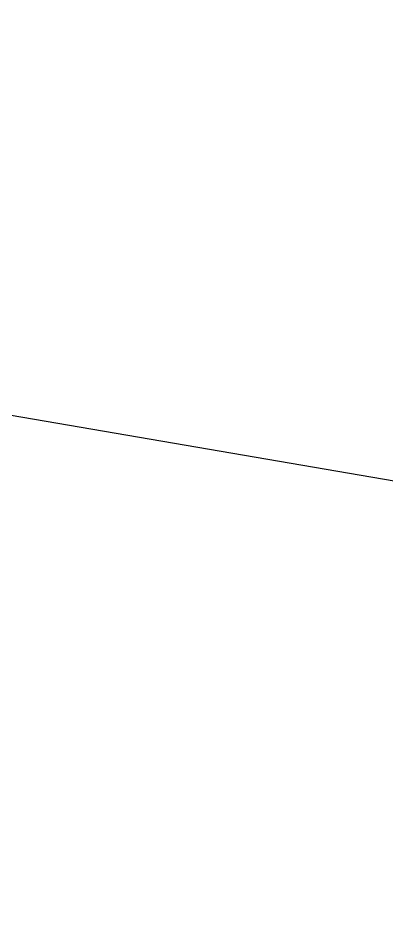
# Model space of a CAD drawing. Header units: millimetres. Extents: x 0 to 2895, y -1316 to 884.
# Drawn here: x 1259.419 to 1259.639, y 571.989 to 572.529 of the extents above; entities that cross this region are included whole.
import ezdxf

# ---------------------------------------------------------------- set-up
doc = ezdxf.new("R2010")
doc.units = ezdxf.units.MM
doc.layers.add('Blocks', color=7, linetype='Continuous')
doc.layers.add('Blocks$Inner', color=7, linetype='Continuous', lineweight=25, true_color=0x007f00)

# ---------------------------------------------------------------- blocks, each defined once
blk = doc.blocks.new('PK24 Side')
at = {"layer": 'Blocks$Inner'}
blk.add_lwpolyline([(-112.51175, 546.71202), (-108.26045, 571.38194), (-114.17328, 572.40088), (-118.4246, 547.7309)], close=True, dxfattribs=at)
blk.add_open_spline([(-114.74748, 851.01639), (-112.4979, 840.68545), (-105.05849, 809.22048), (-91.75491, 762.59006), (-77.71686, 716.1935), (-62.51124, 670.14871), (-45.99661, 624.55846), (-27.80042, 579.6144), (-10.78541, 542.93697), (4.4554, 514.43047), (16.65872, 493.47512), (29.37835, 472.83582), (46.82963, 445.63659), (69.63745, 412.27467), (98.60407, 373.38609), (129.1028, 335.68458), (161.2304, 299.35662), (195.18246, 264.71876), (225.20824, 237.64419), (250.5653, 217.57475), (270.3148, 203.49483), (290.86748, 190.66839), (312.34985, 179.27433), (334.86002, 170.26629), (358.60323, 164.75785), (382.96436, 163.18062), (407.05689, 165.88352), (430.75458, 171.33509), (454.04985, 177.92866), (477.06991, 185.52586), (499.79578, 194.00549), (522.24005, 203.16033), (551.91631, 215.99094), (588.67849, 232.73513), (632.54487, 253.36509), (676.38818, 274.06172), (720.36872, 294.45041), (764.60267, 314.29074), (809.17237, 333.37522), (854.12377, 351.54281), (899.49221, 368.64313), (945.30883, 384.50472), (991.51766, 399.18006), (1038.05423, 412.7933), (1084.86867, 425.40624), (1132.00491, 436.76517), (1179.46755, 446.67839), (1219.25839, 453.69263), (1251.22126, 458.57723), (1275.22828, 461.88099), (1299.25535, 464.87313), (1319.33322, 467.16315), (1335.42838, 468.89247), (1347.49155, 470.12435), (1359.53669, 471.28898), (1371.54265, 472.35958), (1383.52388, 473.4104), (1393.54205, 474.45949), (1401.60842, 475.49757), (1406.67321, 476.25892), (1410.7543, 476.9286), (1414.80153, 477.73616), (1417.66051, 478.74023), (1419.57166, 480.12005)], degree=3, knots=[0, 0, 0, 0, 0.02439, 0.04878, 0.073171, 0.097561, 0.121951, 0.146341, 0.170732, 0.182927, 0.195122, 0.207317, 0.219512, 0.243902, 0.268293, 0.292683, 0.317073, 0.341463, 0.365854, 0.378049, 0.390244, 0.402439, 0.414634, 0.426829, 0.439024, 0.45122, 0.463415, 0.47561, 0.487805, 0.5, 0.512195, 0.52439, 0.536585, 0.560976, 0.585366, 0.609756, 0.634146, 0.658537, 0.682927, 0.707317, 0.731707, 0.756098, 0.780488, 0.804878, 0.829268, 0.853659, 0.878049, 0.902439, 0.914634, 0.926829, 0.939024, 0.95122, 0.957317, 0.963415, 0.969512, 0.97561, 0.981707, 0.987805, 0.990854, 0.993902, 0.995427, 0.996951, 1, 1, 1, 1], dxfattribs=at)
blk.add_open_spline([(-108.49906, 572.07107), (-109.50711, 574.22594), (-111.91312, 578.24297), (-115.09891, 581.67463), (-116.88675, 583.24411)], degree=3, dxfattribs=at)

msp = doc.modelspace()

# ---------------------------------------------------------------- block references
at = {"layer": 'Blocks'}
msp.add_blockref('PK24 Side', (1372.95493, 0), dxfattribs=at)

doc.saveas('drawing.dxf')
